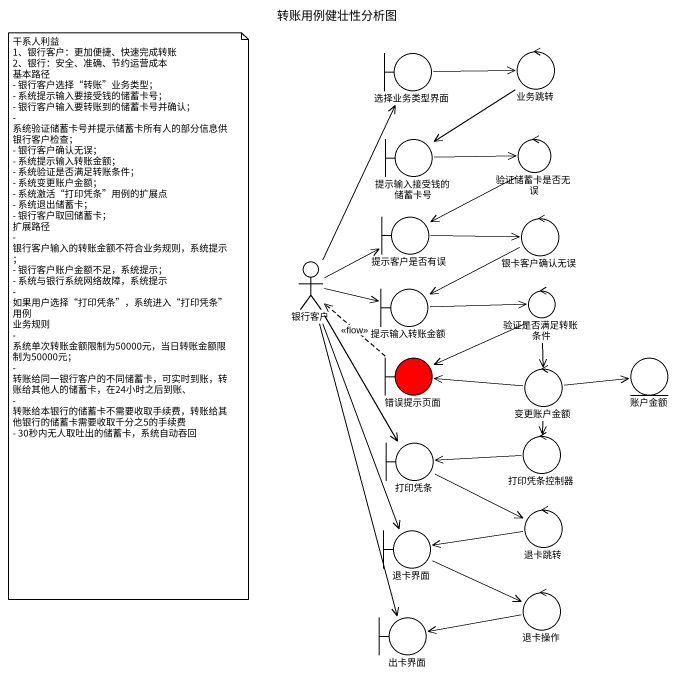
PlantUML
@startuml
title 转账用例健壮性分析图
boundary 选择业务类型界面
control 业务跳转
boundary 提示输入接受钱的储蓄卡号
control 验证储蓄卡是否无误
boundary 提示客户是否有误
control 银卡客户确认无误
actor 银行客户
boundary 提示输入转账金额
control 验证是否满足转账条件
boundary 错误提示页面 #FF0000
entity 账户金额
control 变更账户金额
boundary 打印凭条
control 打印凭条控制器
control 退卡跳转
boundary 退卡界面
control 退卡操作
boundary 出卡界面
选择业务类型界面 -right-> 业务跳转
业务跳转 --> 提示输入接受钱的储蓄卡号
提示输入接受钱的储蓄卡号 -right-> 验证储蓄卡是否无误
验证储蓄卡是否无误 -left-> 提示客户是否有误
提示客户是否有误 -right-> 银卡客户确认无误
银卡客户确认无误 -left-> 提示输入转账金额
银行客户 -up-> 选择业务类型界面
银行客户 -right-> 提示客户是否有误
银行客户 -right-> 提示输入转账金额
银行客户 --> 打印凭条
银行客户 --> 退卡界面
银行客户 --> 出卡界面
提示输入转账金额 -right-> 验证是否满足转账条件
验证是否满足转账条件 -left-> 错误提示页面
验证是否满足转账条件 --> 变更账户金额
错误提示页面 .up.> 银行客户 : <<flow>>
变更账户金额 -left-> 错误提示页面
变更账户金额 -right-> 账户金额
变更账户金额 --> 打印凭条控制器
打印凭条 -right-> 退卡跳转
打印凭条控制器 -left-> 打印凭条
退卡跳转 -left-> 退卡界面
退卡界面 -right-> 退卡操作
退卡操作 -left-> 出卡界面
note as N1
  干系人利益
  1、银行客户：更加便捷、快速完成转账
  2、银行：安全、准确、节约运营成本
  基本路径
  - 银行客户选择“转账”业务类型；
  - 系统提示输入要接受钱的储蓄卡号；
  - 银行客户输入要转账到的储蓄卡号并确认；
  - 系统验证储蓄卡号并提示储蓄卡所有人的部分信息供银行客户检查；
  - 银行客户确认无误；
  - 系统提示输入转账金额；
  - 系统验证是否满足转账条件；
  - 系统变更账户金额；
  - 系统激活“打印凭条”用例的扩展点
  - 系统退出储蓄卡；
  - 银行客户取回储蓄卡；
  扩展路径
  - 银行客户输入的转账金额不符合业务规则，系统提示；
  - 银行客户账户金额不足，系统提示；
  - 系统与银行系统网络故障，系统提示
  - 如果用户选择“打印凭条”，系统进入“打印凭条”用例
  业务规则
  - 系统单次转账金额限制为50000元，当日转账金额限制为50000元；
  - 转账给同一银行客户的不同储蓄卡，可实时到账，转账给其他人的储蓄卡，在24小时之后到账、
  - 转账给本银行的储蓄卡不需要收取手续费，转账给其他银行的储蓄卡需要收取千分之5的手续费
  - 30秒内无人取吐出的储蓄卡，系统自动吞回
end note
@enduml
